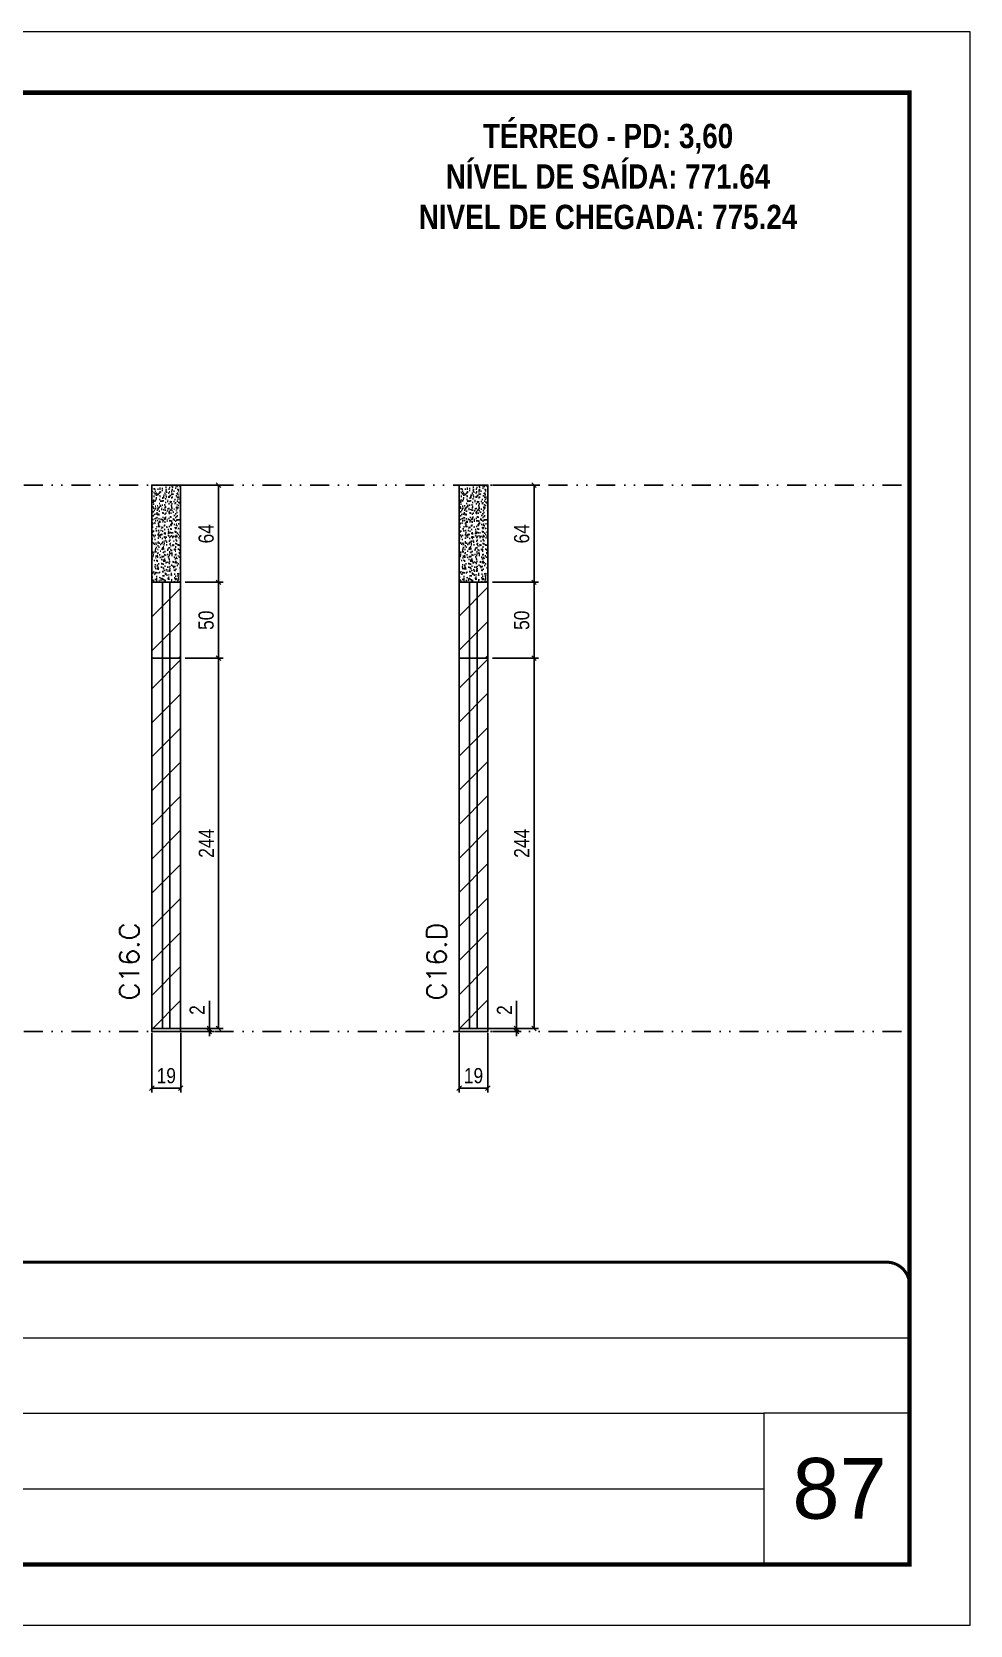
# Model space of a CAD drawing. Extents: x 2949 to 9203, y -16089 to 12527.
# Drawn here: x 6999 to 7618, y -12643 to -11593 of the extents above; entities that cross this region are included whole.
import ezdxf

# ---------------------------------------------------------------- set-up
doc = ezdxf.new("R2010")
doc.units = 0
for name, pattern in [('CONTINUO', [0]), ('DASHED', [0.75, 0.5, -0.25]), ('DIVIDE2', [0.625, 0.25, -0.125, 0, -0.125, 0, -0.125])]:
    doc.linetypes.add(name, pattern=pattern)
for name, color, linetype, lineweight in [('CARIMBO', 255, 'Continuous', 9), ('Folhas', 255, 'Continuous', 9), ('Hachura', 251, 'Continuous', 9), ('SARRAFO DE PRESSAO', 251, 'DASHED', 9), ('Texto Seção', 7, 'Continuous', 15)]:
    doc.layers.add(name, color=color, linetype=linetype, lineweight=lineweight)
for name, color, linetype in [('COTA', 241, 'Continuous'), ('NOMENCLATURA', 7, 'Continuous'), ('Nível', 160, 'Continuous'), ('Painéis', 200, 'Continuous'), ('SARR_2.2x7', 40, 'Continuous')]:
    doc.layers.add(name, color=color, linetype=linetype)
doc.styles.add('ARIAL', font='arial.ttf')
doc.styles.add('COTA TECNICA', font='techl___.ttf', dxfattribs={"height": 10})
doc.styles.add('COTA TECNICA-50', font='techl___.ttf', dxfattribs={"height": 10})
doc.styles.add('REGUA-120', font='ROMANS.shx', dxfattribs={"height": 15})
doc.styles.add('ROMANC', font='techb___.ttf', dxfattribs={"height": 2.5})
doc.dimstyles.new('COTA PAINEL-50', dxfattribs={"dimtxt": 10, "dimasz": 3, "dimexe": 3, "dimexo": 3, "dimgap": 3, "dimtad": 1, "dimdec": 1, "dimzin": 12, "dimdsep": 46, "dimtxsty": 'COTA TECNICA-50', "dimblk1": 'OBLIQUE', "dimblk2": 'OBLIQUE', "dimsah": 1, "dimcen": 0.9, "dimclrd": 4, "dimclre": 4, "dimclrt": 240, "dimadec": 1, "dimazin": 3, "dimtfac": 1, "dimtdec": 1, "dimtmove": 0, "dimatfit": 3, "dimfxl": 1, "dimtolj": 1, "dimtzin": 12, "dimarcsym": 0})
doc.dimstyles.new('PAINEL', dxfattribs={"dimtxt": 10, "dimasz": 3, "dimexe": 3, "dimexo": 3, "dimgap": 3, "dimtad": 1, "dimdec": 1, "dimzin": 12, "dimdsep": 46, "dimtxsty": 'COTA TECNICA', "dimblk1": 'OBLIQUE', "dimblk2": 'OBLIQUE', "dimsah": 1, "dimcen": 0.9, "dimclrd": 4, "dimclre": 4, "dimclrt": 240, "dimadec": 1, "dimazin": 3, "dimtfac": 1, "dimtdec": 1, "dimtmove": 0, "dimatfit": 3, "dimfxl": 1, "dimtolj": 1, "dimtzin": 12, "dimarcsym": 0})
pattern_1 = [(45, (-127643.467, -35347.797), (-11.2253202, 11.2253202), [])]
pattern_2 = [(45, (0, 1148.575), (-11.22532, 11.22532), [])]

# ---------------------------------------------------------------- blocks, each defined once
blk = doc.blocks.new('9999999999')
at = {"color": 30, "linetype": 'CONTINUO'}
for p, q in [((98564.6, 34379.6), (99584, 34379.6)), ((98564.6, 34329.8), (99488, 34329.8)), ((99584, 34329.8), (99488, 34329.8)), ((99488, 34329.8), (99488, 34230.2)), ((98564.6, 34280), (99488, 34280))]:
    blk.add_line(p, q, dxfattribs=at)
at = {"color": 30, "linetype": 'CONTINUO', "const_width": 2}
blk.add_lwpolyline([(99584, 34230.2), (99584, 34414.4, 0.414214), (99569, 34429.4), (98229, 34429.4, 0.414214), (98214, 34414.4), (98214, 34245.2, 0.414214), (98229, 34230.2), (99584, 34230.2)], format="xyb", dxfattribs=at)
at = {"layer": 'Folhas'}
blk.add_lwpolyline([(98139, 34190.2), (99624, 34190.2), (99624, 35240.2), (98139, 35240.2)], close=True, dxfattribs=at)
at = {"layer": 'Folhas', "color": 30, "const_width": 3}
blk.add_lwpolyline([(98214, 34230.2), (99584, 34230.2), (99584, 35200.2), (98214, 35200.2)], close=True, dxfattribs=at)
blk = doc.blocks.new('_Oblique')
at = {"color": 0, "linetype": 'ByBlock', "lineweight": -2}
blk.add_line((-0.5, -0.5), (0.5, 0.5), dxfattribs=at)
blk = doc.blocks.new('*D3195')
at = {"layer": 'COTA', "color": 4, "lineweight": -2, "transparency": 16777216}
for p, q in [((7078.2, -12253.1), (7078.2, -12292.4)), ((7097.2, -12253.1), (7097.2, -12292.4)), ((7078.2, -12289.4), (7097.2, -12289.4))]:
    blk.add_line(p, q, dxfattribs=at)
at = {"layer": 'Defpoints', "color": 0, "transparency": 16777216}
for p in [(7078.2, -12250.1), (7097.2, -12250.1), (7097.2, -12289.4)]:
    blk.add_point(p, dxfattribs=at)
at = {"layer": 'COTA', "color": 4, "lineweight": -2, "transparency": 16777216, "xscale": 3, "yscale": 3, "zscale": 3, "rotation": 180}
blk.add_blockref('_Oblique', (7078.2, -12289.4), dxfattribs=at)
at = {"layer": 'COTA', "color": 4, "lineweight": -2, "transparency": 16777216, "xscale": 3, "yscale": 3, "zscale": 3}
blk.add_blockref('_Oblique', (7097.2, -12289.4), dxfattribs=at)
at = {"layer": 'COTA', "color": 240, "transparency": 16777216, "insert": (7087.7, -12281.3), "char_height": 10, "attachment_point": 5, "style": 'COTA TECNICA'}
blk.add_mtext('\\A1;19', dxfattribs=at)
blk = doc.blocks.new('*D3196')
at = {"layer": 'COTA', "color": 4, "lineweight": -2, "transparency": 16777216}
for p, q in [((7116.1, -12250.1), (7116.1, -12231.9)), ((7100.2, -12250.1), (7119.1, -12250.1)), ((7100.2, -12252.1), (7119.1, -12252.1)), ((7116.1, -12252.1), (7116.1, -12250.1)), ((7116.1, -12252.1), (7116.1, -12255.1))]:
    blk.add_line(p, q, dxfattribs=at)
at = {"layer": 'Defpoints', "color": 0, "transparency": 16777216}
for p in [(7097.2, -12250.1), (7097.2, -12252.1), (7116.1, -12250.1)]:
    blk.add_point(p, dxfattribs=at)
at = {"layer": 'COTA', "color": 4, "lineweight": -2, "transparency": 16777216, "xscale": 3, "yscale": 3, "zscale": 3}
for p, rotation in [((7116.1, -12250.1), 270), ((7116.1, -12252.1), 90)]:
    blk.add_blockref('_Oblique', p, dxfattribs=dict(at, rotation=rotation))
at = {"layer": 'COTA', "color": 240, "transparency": 16777216, "insert": (7108.1, -12238), "char_height": 10, "attachment_point": 5, "rotation": 90, "style": 'COTA TECNICA-50'}
blk.add_mtext('\\A1;2', dxfattribs=at)
blk = doc.blocks.new('*D3213')
at = {"layer": 'COTA', "color": 4, "linetype": 'ByBlock', "lineweight": -2, "transparency": 16777216}
for p, q in [((7100.2, -11892.1), (7125.1, -11892.1)), ((7122.1, -11892.1), (7122.1, -11956.1)), ((7100.2, -11956.1), (7125.1, -11956.1))]:
    blk.add_line(p, q, dxfattribs=at)
at = {"layer": 'Defpoints', "color": 0, "linetype": 'ByBlock', "transparency": 16777216}
for p in [(7097.2, -11892.1), (7097.2, -11956.1), (7122.1, -11956.1)]:
    blk.add_point(p, dxfattribs=at)
at = {"layer": 'COTA', "color": 4, "linetype": 'ByBlock', "lineweight": -2, "transparency": 16777216, "xscale": 3, "yscale": 3, "zscale": 3}
for p, rotation in [((7122.1, -11892.1), 90), ((7122.1, -11956.1), 270)]:
    blk.add_blockref('_Oblique', p, dxfattribs=dict(at, rotation=rotation))
at = {"layer": 'COTA', "color": 240, "linetype": 'ByBlock', "transparency": 16777216, "insert": (7114, -11924.1), "char_height": 10, "attachment_point": 5, "rotation": 90, "style": 'COTA TECNICA'}
blk.add_mtext('\\A1;64', dxfattribs=at)
blk = doc.blocks.new('*D3214')
at = {"layer": 'COTA', "color": 4, "linetype": 'ByBlock', "lineweight": -2, "transparency": 16777216}
for p, q in [((7100.2, -12006.1), (7125.1, -12006.1)), ((7122.1, -12250.1), (7122.1, -12006.1)), ((7081.2, -12250.1), (7125.1, -12250.1))]:
    blk.add_line(p, q, dxfattribs=at)
at = {"layer": 'Defpoints', "color": 0, "linetype": 'ByBlock', "transparency": 16777216}
for p in [(7097.2, -12006.1), (7122.1, -12006.1), (7078.2, -12250.1)]:
    blk.add_point(p, dxfattribs=at)
at = {"layer": 'COTA', "color": 4, "linetype": 'ByBlock', "lineweight": -2, "transparency": 16777216, "xscale": 3, "yscale": 3, "zscale": 3}
for p, rotation in [((7122.1, -12006.1), 90), ((7122.1, -12250.1), 270)]:
    blk.add_blockref('_Oblique', p, dxfattribs=dict(at, rotation=rotation))
at = {"layer": 'COTA', "color": 240, "linetype": 'ByBlock', "transparency": 16777216, "insert": (7114.1, -12128.1), "char_height": 10, "attachment_point": 5, "rotation": 90, "style": 'COTA TECNICA'}
blk.add_mtext('\\A1;244', dxfattribs=at)
blk = doc.blocks.new('*D3215')
at = {"layer": 'COTA', "color": 4, "linetype": 'ByBlock', "lineweight": -2, "transparency": 16777216}
for p, q in [((7100.2, -11956.1), (7125.1, -11956.1)), ((7122.1, -12006.1), (7122.1, -11956.1)), ((7100.2, -12006.1), (7125.1, -12006.1))]:
    blk.add_line(p, q, dxfattribs=at)
at = {"layer": 'Defpoints', "color": 0, "linetype": 'ByBlock', "transparency": 16777216}
for p in [(7097.2, -11956.1), (7122.1, -11956.1), (7097.2, -12006.1)]:
    blk.add_point(p, dxfattribs=at)
at = {"layer": 'COTA', "color": 4, "linetype": 'ByBlock', "lineweight": -2, "transparency": 16777216, "xscale": 3, "yscale": 3, "zscale": 3}
for p, rotation in [((7122.1, -11956.1), 90), ((7122.1, -12006.1), 270)]:
    blk.add_blockref('_Oblique', p, dxfattribs=dict(at, rotation=rotation))
at = {"layer": 'COTA', "color": 240, "linetype": 'ByBlock', "transparency": 16777216, "insert": (7114, -11981.1), "char_height": 10, "attachment_point": 5, "rotation": 90, "style": 'COTA TECNICA'}
blk.add_mtext('\\A1;50', dxfattribs=at)
blk = doc.blocks.new('*D3208')
at = {"layer": 'COTA', "color": 4, "lineweight": -2, "transparency": 16777216}
for p, q in [((7280.7, -12253.1), (7280.7, -12292.4)), ((7299.7, -12253.1), (7299.7, -12292.4)), ((7280.7, -12289.4), (7299.7, -12289.4))]:
    blk.add_line(p, q, dxfattribs=at)
at = {"layer": 'Defpoints', "color": 0, "transparency": 16777216}
for p in [(7280.7, -12250.1), (7299.7, -12250.1), (7299.7, -12289.4)]:
    blk.add_point(p, dxfattribs=at)
at = {"layer": 'COTA', "color": 4, "lineweight": -2, "transparency": 16777216, "xscale": 3, "yscale": 3, "zscale": 3, "rotation": 180}
blk.add_blockref('_Oblique', (7280.7, -12289.4), dxfattribs=at)
at = {"layer": 'COTA', "color": 4, "lineweight": -2, "transparency": 16777216, "xscale": 3, "yscale": 3, "zscale": 3}
blk.add_blockref('_Oblique', (7299.7, -12289.4), dxfattribs=at)
at = {"layer": 'COTA', "color": 240, "transparency": 16777216, "insert": (7290.2, -12281.3), "char_height": 10, "attachment_point": 5, "style": 'COTA TECNICA'}
blk.add_mtext('\\A1;19', dxfattribs=at)
blk = doc.blocks.new('*D3209')
at = {"layer": 'COTA', "color": 4, "lineweight": -2, "transparency": 16777216}
for p, q in [((7318.6, -12250.1), (7318.6, -12231.9)), ((7302.7, -12250.1), (7321.6, -12250.1)), ((7302.7, -12252.1), (7321.6, -12252.1)), ((7318.6, -12252.1), (7318.6, -12250.1)), ((7318.6, -12252.1), (7318.6, -12255.1))]:
    blk.add_line(p, q, dxfattribs=at)
at = {"layer": 'Defpoints', "color": 0, "transparency": 16777216}
for p in [(7299.7, -12250.1), (7299.7, -12252.1), (7318.6, -12250.1)]:
    blk.add_point(p, dxfattribs=at)
at = {"layer": 'COTA', "color": 4, "lineweight": -2, "transparency": 16777216, "xscale": 3, "yscale": 3, "zscale": 3}
for p, rotation in [((7318.6, -12250.1), 270), ((7318.6, -12252.1), 90)]:
    blk.add_blockref('_Oblique', p, dxfattribs=dict(at, rotation=rotation))
at = {"layer": 'COTA', "color": 240, "transparency": 16777216, "insert": (7310.6, -12238), "char_height": 10, "attachment_point": 5, "rotation": 90, "style": 'COTA TECNICA-50'}
blk.add_mtext('\\A1;2', dxfattribs=at)
blk = doc.blocks.new('*D3216')
at = {"layer": 'COTA', "color": 4, "linetype": 'ByBlock', "lineweight": -2, "transparency": 16777216}
for p, q in [((7302.7, -11892.1), (7333.1, -11892.1)), ((7330.1, -11892.1), (7330.1, -11956.1)), ((7302.7, -11956.1), (7333.1, -11956.1))]:
    blk.add_line(p, q, dxfattribs=at)
at = {"layer": 'Defpoints', "color": 0, "linetype": 'ByBlock', "transparency": 16777216}
for p in [(7299.7, -11892.1), (7299.7, -11956.1), (7330.1, -11956.1)]:
    blk.add_point(p, dxfattribs=at)
at = {"layer": 'COTA', "color": 4, "linetype": 'ByBlock', "lineweight": -2, "transparency": 16777216, "xscale": 3, "yscale": 3, "zscale": 3}
for p, rotation in [((7330.1, -11892.1), 90), ((7330.1, -11956.1), 270)]:
    blk.add_blockref('_Oblique', p, dxfattribs=dict(at, rotation=rotation))
at = {"layer": 'COTA', "color": 240, "linetype": 'ByBlock', "transparency": 16777216, "insert": (7322, -11924.1), "char_height": 10, "attachment_point": 5, "rotation": 90, "style": 'COTA TECNICA'}
blk.add_mtext('\\A1;64', dxfattribs=at)
blk = doc.blocks.new('*D3217')
at = {"layer": 'COTA', "color": 4, "linetype": 'ByBlock', "lineweight": -2, "transparency": 16777216}
for p, q in [((7302.7, -12006.1), (7333.1, -12006.1)), ((7330.1, -12250.1), (7330.1, -12006.1)), ((7283.7, -12250.1), (7333.1, -12250.1))]:
    blk.add_line(p, q, dxfattribs=at)
at = {"layer": 'Defpoints', "color": 0, "linetype": 'ByBlock', "transparency": 16777216}
for p in [(7299.7, -12006.1), (7330.1, -12006.1), (7280.7, -12250.1)]:
    blk.add_point(p, dxfattribs=at)
at = {"layer": 'COTA', "color": 4, "linetype": 'ByBlock', "lineweight": -2, "transparency": 16777216, "xscale": 3, "yscale": 3, "zscale": 3}
for p, rotation in [((7330.1, -12006.1), 90), ((7330.1, -12250.1), 270)]:
    blk.add_blockref('_Oblique', p, dxfattribs=dict(at, rotation=rotation))
at = {"layer": 'COTA', "color": 240, "linetype": 'ByBlock', "transparency": 16777216, "insert": (7322, -12128.1), "char_height": 10, "attachment_point": 5, "rotation": 90, "style": 'COTA TECNICA'}
blk.add_mtext('\\A1;244', dxfattribs=at)
blk = doc.blocks.new('*D3218')
at = {"layer": 'COTA', "color": 4, "linetype": 'ByBlock', "lineweight": -2, "transparency": 16777216}
for p, q in [((7302.7, -11956.1), (7333.1, -11956.1)), ((7330.1, -12006.1), (7330.1, -11956.1)), ((7302.7, -12006.1), (7333.1, -12006.1))]:
    blk.add_line(p, q, dxfattribs=at)
at = {"layer": 'Defpoints', "color": 0, "linetype": 'ByBlock', "transparency": 16777216}
for p in [(7299.7, -11956.1), (7330.1, -11956.1), (7299.7, -12006.1)]:
    blk.add_point(p, dxfattribs=at)
at = {"layer": 'COTA', "color": 4, "linetype": 'ByBlock', "lineweight": -2, "transparency": 16777216, "xscale": 3, "yscale": 3, "zscale": 3}
for p, rotation in [((7330.1, -11956.1), 90), ((7330.1, -12006.1), 270)]:
    blk.add_blockref('_Oblique', p, dxfattribs=dict(at, rotation=rotation))
at = {"layer": 'COTA', "color": 240, "linetype": 'ByBlock', "transparency": 16777216, "insert": (7322, -11981.1), "char_height": 10, "attachment_point": 5, "rotation": 90, "style": 'COTA TECNICA'}
blk.add_mtext('\\A1;50', dxfattribs=at)

msp = doc.modelspace()

# ---------------------------------------------------------------- hatches: boundary and pattern name
at = {"layer": 'COTA', "linetype": 'ByBlock'}
h = msp.add_hatch(dxfattribs=at)
h.set_pattern_fill('AR-CONC', color=256, scale=0.03)
h.set_pattern_definition([(50, (-126071.9665, -45670.9727), (5.46554007, -0.47817257), [0.5715, -6.2865]), (355, (-126071.9665, -45670.9727), (-1.05730264, 5.73170536), [0.4572, -5.02921753]), (100.4514447, (-126071.511, -45671.0125), (4.40823741, 5.25353256), [0.48570026, -5.34270734]), (46.1842, (-126071.9665, -45669.449), (8.13237123, -1.26126984), [0.85725, -9.42975]), (96.6355576, (-126071.289, -45669.554), (7.122124, 7.42278374), [0.7285507, -8.01406824]), (351.184151, (-126071.9665, -45669.449), (7.122124, 7.42278374), [0.685799, -7.54379196]), (21, (-126071.2045, -45669.8297), (4.54843174, -3.06795595), [0.5715, -6.2865]), (326, (-126071.2045, -45669.8297), (1.85406085, 5.52563898), [0.4572, -5.0292]), (71.451445, (-126070.8255, -45670.0853), (6.40249258, 2.45768307), [0.48570026, -5.34269813]), (37.5, (-126071.9665, -45670.9727), (0.092658098, 2.536651166), [0, -4.96824, 0, -5.1054, 0, -5.04825]), (7.5, (-126071.9665, -45670.9727), (2.004589875, 3.005417245), [0, -2.91084, 0, -4.85394, 0, -1.92405]), (327.5, (-126073.6658, -45670.9727), (4.067717855, -0.17186232), [0, -1.905, 0, -5.9436, 0, -7.8867]), (317.5, (-126074.4278, -45670.9727), (4.44387544, 0.76279473), [0, -2.4765, 0, -3.94716, 0, -5.6007])])
h.paths.add_polyline_path([(7097.15, -11892.06), (7078.15, -11892.06), (7078.15, -11956.06), (7097.15, -11956.06)])
h = msp.add_hatch(dxfattribs=at)
h.set_pattern_fill('AR-CONC', color=256, scale=0.03)
h.set_pattern_definition([(50, (-125869.4586, -45670.9727), (5.46554007, -0.47817257), [0.5715, -6.2865]), (355, (-125869.4586, -45670.9727), (-1.05730264, 5.73170536), [0.4572, -5.02921753]), (100.4514447, (-125869.003, -45671.0125), (4.40823741, 5.25353256), [0.48570026, -5.34270734]), (46.1842, (-125869.4586, -45669.449), (8.13237123, -1.26126984), [0.85725, -9.42975]), (96.6355576, (-125868.781, -45669.554), (7.122124, 7.42278374), [0.7285507, -8.01406824]), (351.184151, (-125869.4586, -45669.449), (7.122124, 7.42278374), [0.685799, -7.54379196]), (21, (-125868.6966, -45669.8297), (4.54843174, -3.06795595), [0.5715, -6.2865]), (326, (-125868.6966, -45669.8297), (1.85406085, 5.52563898), [0.4572, -5.0292]), (71.451445, (-125868.3175, -45670.0853), (6.40249258, 2.45768307), [0.48570026, -5.34269813]), (37.5, (-125869.4586, -45670.9727), (0.092658098, 2.536651166), [0, -4.96824, 0, -5.1054, 0, -5.04825]), (7.5, (-125869.4586, -45670.9727), (2.004589875, 3.005417245), [0, -2.91084, 0, -4.85394, 0, -1.92405]), (327.5, (-125871.1578, -45670.9727), (4.067717855, -0.17186232), [0, -1.905, 0, -5.9436, 0, -7.8867]), (317.5, (-125871.92, -45670.9727), (4.44387544, 0.76279473), [0, -2.4765, 0, -3.94716, 0, -5.6007])])
h.paths.add_polyline_path([(7299.66, -11892.06), (7280.66, -11892.06), (7280.66, -11956.06), (7299.66, -11956.06)])
at = {"layer": 'Hachura'}
h = msp.add_hatch(dxfattribs=at)
h.set_pattern_fill('ANSI31', color=256, scale=5)
h.set_pattern_definition(pattern_2)
h.paths.add_polyline_path([(7097.15, -11956.06), (7078.15, -11956.06), (7078.15, -12006.06), (7097.15, -12006.06)])
h = msp.add_hatch(dxfattribs=at)
h.set_pattern_fill('ANSI31', color=256, scale=5)
h.set_pattern_definition(pattern_2)
h.paths.add_polyline_path([(7280.66, -12006.06), (7299.66, -12006.06), (7299.66, -11956.06), (7280.66, -11956.06)])
at = {"layer": 'Hachura', "linetype": 'ByBlock'}
h = msp.add_hatch(dxfattribs=at)
h.set_pattern_fill('ANSI31', color=256, scale=5)
h.set_pattern_definition(pattern_1)
h.paths.add_polyline_path([(7097.15, -12006.06), (7078.15, -12006.06), (7078.15, -12250.06), (7097.15, -12250.06)])
h = msp.add_hatch(dxfattribs=at)
h.set_pattern_fill('ANSI31', color=256, scale=5)
h.set_pattern_definition(pattern_1)
h.paths.add_polyline_path([(7299.66, -12006.06), (7280.66, -12006.06), (7280.66, -12250.06), (7299.66, -12250.06)])

# ---------------------------------------------------------------- linework, layer by layer
at = {"layer": 'COTA', "linetype": 'ByBlock'}
for points in [[(7078.15, -11956.06), (7097.15, -11956.06), (7097.15, -11892.06), (7078.15, -11892.06)], [(7280.66, -11956.06), (7299.66, -11956.06), (7299.66, -11892.06), (7280.66, -11892.06)]]:
    msp.add_lwpolyline(points, close=True, dxfattribs=at)
at = {"layer": 'Nível', "color": 4, "linetype": 'DIVIDE2', "ltscale": 50}
for p, q in [((6207.53, -11892.06), (7577.53, -11892.06)), ((6207.53, -12252.06), (7577.53, -12252.06))]:
    msp.add_line(p, q, dxfattribs=at)
at = {"layer": 'Painéis'}
for p, q in [((7078.15, -11956.06), (7078.15, -12250.06)), ((7097.15, -11956.06), (7078.15, -11956.06)), ((7097.15, -12250.06), (7097.15, -11956.06)), ((7299.66, -11956.06), (7280.66, -11956.06)), ((7280.66, -11956.06), (7280.66, -12250.06)), ((7299.66, -12250.06), (7299.66, -11956.06)), ((7078.15, -12006.06), (7097.15, -12006.06)), ((7280.66, -12006.06), (7299.66, -12006.06)), ((7078.15, -12250.06), (7097.15, -12250.06)), ((7280.66, -12250.06), (7299.66, -12250.06))]:
    msp.add_line(p, q, dxfattribs=at)
for points in [[(7078.15, -12250.06), (7097.15, -12250.06), (7097.15, -12252.06), (7078.15, -12252.06)], [(7280.66, -12250.06), (7299.66, -12250.06), (7299.66, -12252.06), (7280.66, -12252.06)]]:
    msp.add_lwpolyline(points, close=True, dxfattribs=at)
at = {"layer": 'SARR_2.2x7'}
for p, q in [((7085.15, -11956.06), (7085.15, -12006.06)), ((7090.15, -12006.06), (7090.15, -11956.06)), ((7287.66, -11956.06), (7287.66, -12006.06)), ((7292.66, -12006.06), (7292.66, -11956.06)), ((7085.15, -12006.06), (7085.15, -12250.06)), ((7090.15, -12250.06), (7090.15, -12006.06)), ((7287.66, -12006.06), (7287.66, -12250.06)), ((7292.66, -12250.06), (7292.66, -12006.06))]:
    msp.add_line(p, q, dxfattribs=at)

# ---------------------------------------------------------------- block references
at = {"layer": 'SARRAFO DE PRESSAO', "color": 6, "linetype": 'ByBlock'}
msp.add_blockref('9999999999', (-92006.44, -46833.55), dxfattribs=at)

# ---------------------------------------------------------------- texts
at = {"layer": 'CARIMBO', "style": 'ARIAL'}
msp.add_text('87', height=40, dxfattribs=at).set_placement((7500.39, -12573.2))
at = {"layer": 'NOMENCLATURA', "color": 2, "insert": (7378.86, -11627.28), "char_height": 16, "attachment_point": 2, "style": 'ROMANC'}
msp.add_mtext_dynamic_manual_height_columns('\\PTÉRREO - PD: 3,60\\PNÍVEL DE SAÍDA: 771.64\\PNIVEL DE CHEGADA: 775.24', width=300.2766, gutter_width=1, heights=[0], dxfattribs=at)
at = {"layer": 'Texto Seção', "char_height": 13, "width": 285.3299, "attachment_point": 7, "rotation": 90, "style": 'REGUA-120'}
for s, insert in [('C16.C', (7069.82, -12231.59)), ('C16.D', (7272.33, -12231.59))]:
    msp.add_mtext(s, dxfattribs=dict(at, insert=insert))

# ---------------------------------------------------------------- dimensions: what is measured, and where the dimension line sits
at = {"layer": 'COTA', "linetype": 'ByBlock'}
for base, p1, p2, picture, middle in [((7122.14, -11956.06), (7097.15, -11892.06), (7097.15, -11956.06), '*D3213', (7114.03, -11924.06)), ((7330.07, -11956.06), (7299.66, -11892.06), (7299.66, -11956.06), '*D3216', (7321.97, -11924.06)), ((7122.14, -12006.06), (7078.15, -12250.06), (7097.15, -12006.06), '*D3214', (7114.06, -12128.06)), ((7330.07, -12006.06), (7280.66, -12250.06), (7299.66, -12006.06), '*D3217', (7322, -12128.06))]:
    dim = msp.add_linear_dim(base=base, p1=p1, p2=p2, angle=90, dimstyle='PAINEL', dxfattribs=at)
    dim.commit()
    dim.dimension.update_dxf_attribs({"geometry": picture, "text_midpoint": middle})
for base, p1, p2, picture, middle in [((7122.14, -11956.06), (7097.15, -12006.06), (7097.15, -11956.06), '*D3215', (7114.03, -11981.06)), ((7330.07, -11956.06), (7299.66, -12006.06), (7299.66, -11956.06), '*D3218', (7321.96, -11981.06))]:
    dim = msp.add_linear_dim(base=base, p1=p1, p2=p2, angle=90, dimstyle='PAINEL', override={"dimtmove": 1}, dxfattribs=at)
    dim.commit()
    dim.dimension.update_dxf_attribs({"geometry": picture, "text_midpoint": middle})
at = {"layer": 'COTA'}
for base, p1, p2, picture, middle in [((7116.06, -12250.06), (7097.15, -12252.06), (7097.15, -12250.06), '*D3196', (7116.06, -12238)), ((7318.57, -12250.06), (7299.66, -12252.06), (7299.66, -12250.06), '*D3209', (7318.57, -12238))]:
    dim = msp.add_linear_dim(base=base, p1=p1, p2=p2, angle=90, dimstyle='COTA PAINEL-50', dxfattribs=at)
    dim.commit()
    dim.dimension.update_dxf_attribs({"geometry": picture, "text_midpoint": middle, "dimtype": 160})
for base, p1, p2, picture, middle in [((7097.15, -12289.41), (7078.15, -12250.06), (7097.15, -12250.06), '*D3195', (7087.65, -12281.32)), ((7299.66, -12289.41), (7280.66, -12250.06), (7299.66, -12250.06), '*D3208', (7290.16, -12281.32))]:
    dim = msp.add_linear_dim(base=base, p1=p1, p2=p2, dimstyle='PAINEL', override={"dimarcsym": 2}, dxfattribs=at)
    dim.commit()
    dim.dimension.update_dxf_attribs({"geometry": picture, "text_midpoint": middle})

doc.saveas('drawing.dxf')
